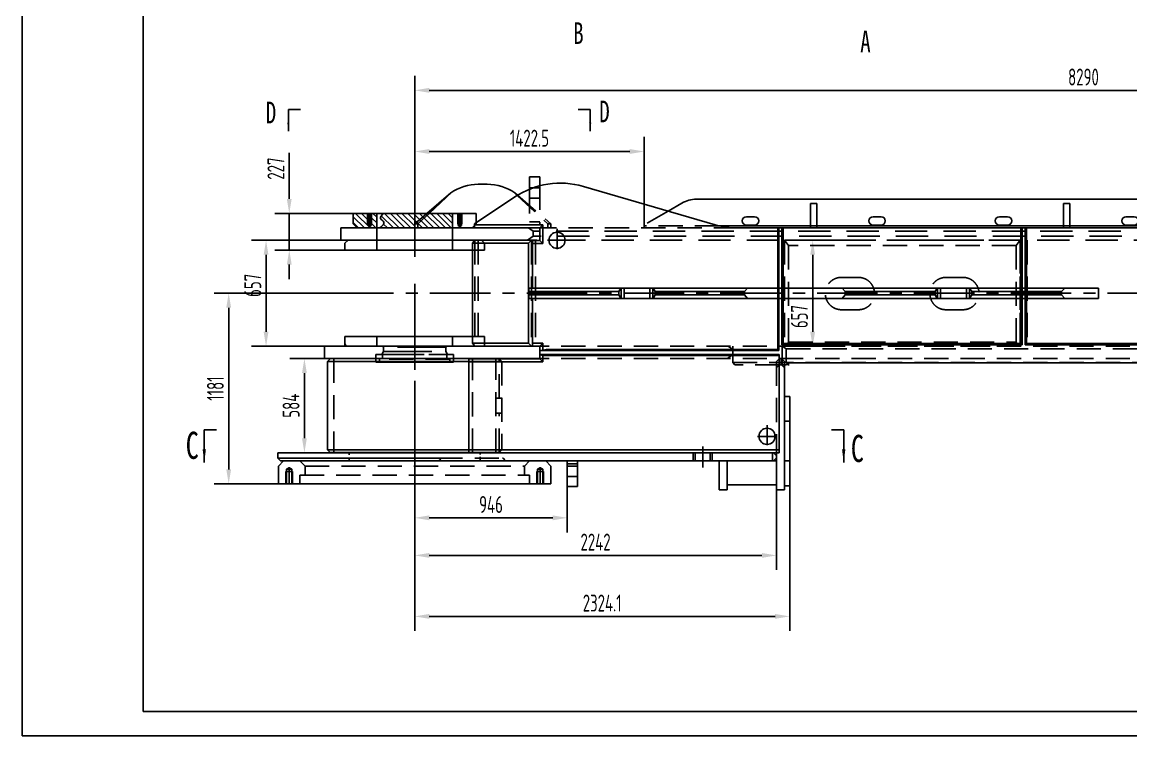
# Model space of a CAD drawing. Header units: millimetres. Extents: x -409 to 12191, y 126 to 9211.
# Drawn here: x -409 to 6462, y 301 to 4723 of the extents above; entities that cross this region are included whole.
import ezdxf

# ---------------------------------------------------------------- set-up
doc = ezdxf.new("R2010")
doc.units = ezdxf.units.MM
doc.header["$LTSCALE"] = 300
doc.linetypes.add('F', pattern=[0.75, 0.5, -0.25])
doc.linetypes.add('G', pattern=[2, 1.25, -0.25, 0.25, -0.25])
for name, color, linetype in [('01', 7, 'Continuous'), ('02', 1, 'Continuous'), ('04', 2, 'F'), ('05', 4, 'G'), ('08', 1, 'Continuous'), ('11', 3, 'Continuous')]:
    doc.layers.add(name, color=color, linetype=linetype)
doc.styles.get("Standard").update_dxf_attribs({"font": 'isocp', "width": 0.707, "bigfont": 'intecad.shx'})
doc.dimstyles.new('INTE', dxfattribs={"dimscale": 30, "dimtxt": 3.5, "dimasz": 3, "dimexe": 3, "dimexo": 0, "dimgap": 1, "dimtad": 1, "dimdec": 3, "dimdsep": 46, "dimtxsty": 'Standard', "dimcen": 0, "dimclrd": 1, "dimclre": 1, "dimclrt": 3, "dimaunit": 1, "dimadec": 0, "dimazin": 0, "dimtfac": 1, "dimtdec": 3, "dimtmove": 0, "dimatfit": 0, "dimfxl": 1, "dimarcsym": 0})

# ---------------------------------------------------------------- blocks, each defined once
blk = doc.blocks.new('qw34twqtwqt')
at = {"ltscale": 1.333333}
blk.add_line((-13535.6, 13787.9), (-13535.6, 13711.9), dxfattribs=at)
at = {"layer": '01'}
for p, q in [((-12379.1, 13787.9), (-13535.6, 13787.9)), ((-12374, 13711.9), (-13535.6, 13711.9))]:
    blk.add_line(p, q, dxfattribs=at)
at = {"layer": '01', "color": 7, "linetype": 'Continuous', "ltscale": 1.333333}
blk.add_line((-6108.6, 13711.9), (-11147.4, 13711.9), dxfattribs=at)
at = {"layer": '04', "color": 2, "linetype": 'F', "ltscale": 1.333333}
for p, q in [((-13313.6, 13711.9), (-13313.6, 13787.9)), ((-12843.6, 13711.9), (-12843.6, 13787.9)), ((-4820.6, 13787.9), (-12379.1, 13787.9)), ((-12344.9, 13762.9), (-12379.1, 13787.9)), ((-12344.9, 13730.9), (-12344.9, 13762.9)), ((-4795.6, 13762.9), (-12302.6, 13762.9)), ((-12374, 13711.9), (-12344.9, 13730.9)), ((-4801.6, 13730.9), (-12302.6, 13730.9))]:
    blk.add_line(p, q, dxfattribs=at)
at = {"layer": '04', "color": 2, "linetype": 'F'}
for p, q in [((-12344.9, 13762.9), (-12302.6, 13762.9)), ((-12302.6, 13730.9), (-12344.9, 13730.9)), ((-11074.9, 13711.9), (-12302.6, 13711.9))]:
    blk.add_line(p, q, dxfattribs=at)
at = {"layer": '05', "ltscale": 1.333333}
blk.add_line((-13078.6, 13645.6), (-13078.6, 13857), dxfattribs=at)
blk = doc.blocks.new('3t35w3tr23')
for p, q in [((2253.6, 6692.3), (2269.6, 6708.3)), ((3333.6, 6692.3), (2253.6, 6692.3)), ((2253.6, 6143.3), (2253.6, 6692.3)), ((3317.6, 6708.3), (2269.6, 6708.3)), ((3333.6, 6143.3), (2253.6, 6143.3)), ((2269.6, 6127.3), (2253.6, 6143.3)), ((3317.6, 6127.3), (3333.6, 6143.3))]:
    blk.add_line(p, q)
at = {"layer": '04', "color": 2, "linetype": 'F'}
for p, q in [((2291.6, 6127.3), (2291.6, 6708.3)), ((3295.6, 6708.3), (3295.6, 6127.3)), ((3317.6, 6708.3), (3317.6, 6463.8)), ((3317.6, 6708.3), (3333.6, 6692.3)), ((3333.6, 6143.3), (3333.6, 6692.3)), ((3333.6, 6463.8), (3295.6, 6463.8)), ((3333.6, 6371.8), (3295.6, 6371.8)), ((3317.6, 6371.8), (3317.6, 6127.3))]:
    blk.add_line(p, q, dxfattribs=at)
blk = doc.blocks.new('wqtwqwqrwq')
for p, q in [((-6122.4, 6358.8), (-6106.4, 6374.8)), ((-6122.4, 6358.8), (-5127.4, 6358.8)), ((-6122.4, 6358.8), (-6122.4, 6324.8)), ((-6122.4, 6324.8), (-3032.4, 6324.8)), ((-6106.4, 6374.8), (-3032.4, 6374.8)), ((-5115.4, 6374.8), (-5115.4, 6370.8)), ((-3057.4, 6374.8), (-3057.4, 6324.8)), ((-3032.4, 6374.8), (-3032.4, 6324.8))]:
    blk.add_line(p, q)
blk.add_arc((-5127.4, 6370.8), 12, 270, 0)
at = {"layer": '04', "color": 2, "linetype": 'F'}
for p, q in [((-5680.9, 6353), (-5680.9, 6374.8)), ((-5680.9, 6324.8), (-5680.9, 6337.4)), ((-4867.9, 6349.6), (-4867.9, 6374.8)), ((-4867.9, 6324.8), (-4867.9, 6336)), ((-4717.9, 6370.8), (-4717.9, 6374.8)), ((-3051.4, 6374.8), (-3032.4, 6355.8)), ((-3051.4, 6324.8), (-3032.4, 6343.8))]:
    blk.add_line(p, q, dxfattribs=at)
at = {"layer": '04'}
for p, q in [((-5127.4, 6358.8), (-4729.9, 6358.8)), ((-3548.4, 6324.8), (-3548.4, 6374.8)), ((-3535.4, 6324.8), (-3535.4, 6374.8)), ((-3443.4, 6324.8), (-3443.4, 6374.8)), ((-3430.4, 6324.8), (-3430.4, 6374.8))]:
    blk.add_line(p, q, dxfattribs=at)
at = {"layer": '04', "color": 2, "linetype": 'F'}
blk.add_arc((-4729.9, 6370.8), 12, 270, 0, dxfattribs=at)
at = {"layer": '05', "color": 4, "linetype": 'G'}
for p, q in [((-5274.4, 6442.8), (-5274.4, 6253)), ((-3489.4, 6286.4), (-3489.4, 6415))]:
    blk.add_line(p, q, dxfattribs=at)
blk = doc.blocks.new('*D32')
at = {"layer": '08', "color": 1, "lineweight": -2}
for p, q in [((1567, 3371.6), (1012.8, 3371.6)), ((1102.8, 3281.6), (1102.8, 2804.6)), ((1549.2, 2714.6), (1012.8, 2714.6))]:
    blk.add_line(p, q, dxfattribs=at)
at = {"layer": '08', "color": 1}
for points in [[(1087.8, 3281.6), (1117.8, 3281.6), (1102.8, 3371.6)], [(1087.8, 2804.6), (1117.8, 2804.6), (1102.8, 2714.6)]]:
    blk.add_solid(points, dxfattribs=at)
at = {"layer": 'Defpoints', "color": 0}
for p in [(1567, 3371.6), (1102.8, 2714.6), (1549.2, 2714.6)]:
    blk.add_point(p, dxfattribs=at)
at = {"layer": '08', "color": 3, "insert": (1020.3, 3092.2), "char_height": 105, "attachment_point": 5, "rotation": 90}
blk.add_mtext('657', dxfattribs=at)
blk = doc.blocks.new('*D33')
at = {"layer": '08', "color": 1, "lineweight": -2}
for p, q in [((1246.5, 3628.1), (1246.5, 3913.6)), ((1643, 3538.1), (1156.5, 3538.1)), ((1246.5, 3311.1), (1246.5, 3538.1)), ((1592, 3311.1), (1156.5, 3311.1)), ((1246.5, 3221.1), (1246.5, 3131.1))]:
    blk.add_line(p, q, dxfattribs=at)
at = {"layer": '08', "color": 1}
for points in [[(1231.5, 3628.1), (1261.5, 3628.1), (1246.5, 3538.1)], [(1231.5, 3221.1), (1261.5, 3221.1), (1246.5, 3311.1)]]:
    blk.add_solid(points, dxfattribs=at)
at = {"layer": 'Defpoints', "color": 0}
for p in [(1246.5, 3538.1), (1643, 3538.1), (1592, 3311.1)]:
    blk.add_point(p, dxfattribs=at)
at = {"layer": '08', "color": 3, "insert": (1164, 3815.8), "char_height": 105, "attachment_point": 5, "rotation": 90}
blk.add_mtext('227', dxfattribs=at)
blk = doc.blocks.new('*D51')
at = {"layer": '08', "color": 1, "lineweight": -2}
for p, q in [((1471, 2638.6), (1250.5, 2638.6)), ((1340.5, 2144.6), (1340.5, 2548.6)), ((1471, 2054.6), (1250.5, 2054.6))]:
    blk.add_line(p, q, dxfattribs=at)
at = {"layer": '08', "color": 1}
for points in [[(1325.5, 2548.6), (1355.5, 2548.6), (1340.5, 2638.6)], [(1325.5, 2144.6), (1355.5, 2144.6), (1340.5, 2054.6)]]:
    blk.add_solid(points, dxfattribs=at)
at = {"layer": 'Defpoints', "color": 0}
for p in [(1340.5, 2638.6), (1471, 2638.6), (1471, 2054.6)]:
    blk.add_point(p, dxfattribs=at)
at = {"layer": '08', "color": 3, "insert": (1258, 2346.6), "char_height": 105, "attachment_point": 5, "rotation": 90}
blk.add_mtext('584', dxfattribs=at)
blk = doc.blocks.new('*D52')
at = {"layer": '08', "color": 1, "lineweight": -2}
for p, q in [((1518.2, 3043.1), (781.1, 3043.1)), ((871.1, 1952.1), (871.1, 2953.1)), ((1179.5, 1862.1), (781.1, 1862.1))]:
    blk.add_line(p, q, dxfattribs=at)
at = {"layer": '08', "color": 1}
for points in [[(856.1, 2953.1), (886.1, 2953.1), (871.1, 3043.1)], [(856.1, 1952.1), (886.1, 1952.1), (871.1, 1862.1)]]:
    blk.add_solid(points, dxfattribs=at)
at = {"layer": 'Defpoints', "color": 0}
for p in [(871.1, 3043.1), (1518.2, 3043.1), (1179.5, 1862.1)]:
    blk.add_point(p, dxfattribs=at)
at = {"layer": '08', "color": 3, "insert": (788.6, 2452.6), "char_height": 105, "attachment_point": 5, "rotation": 90}
blk.add_mtext('1181', dxfattribs=at)
blk = doc.blocks.new('*D56')
at = {"layer": '02', "color": 1, "linetype": 'Continuous', "lineweight": -2}
for p, q in [((2024, 3580.1), (2024, 4390.5)), ((10314, 3475.1), (10314, 4390.5)), ((2114, 4300.5), (10224, 4300.5))]:
    blk.add_line(p, q, dxfattribs=at)
at = {"layer": '02', "color": 1, "linetype": 'Continuous'}
for points in [[(2114, 4315.5), (2114, 4285.5), (2024, 4300.5)], [(10224, 4315.5), (10224, 4285.5), (10314, 4300.5)]]:
    blk.add_solid(points, dxfattribs=at)
at = {"layer": 'Defpoints', "color": 0, "linetype": 'Continuous'}
for p in [(10314, 4300.5), (2024, 3580.1), (10314, 3475.1)]:
    blk.add_point(p, dxfattribs=at)
at = {"layer": '02', "color": 3, "linetype": 'Continuous', "insert": (6169, 4383), "char_height": 105, "attachment_point": 5}
blk.add_mtext('8290', dxfattribs=at)
blk = doc.blocks.new('erwedfrrfrf')
for p, q in [((3638.1, 6903.7), (1949.1, 6903.7)), ((1949.1, 6903.7), (1949.1, 6793.3)), ((3638.1, 6903.7), (3638.1, 6793.3)), ((1949.1, 6793.3), (1981.1, 6761.3)), ((3606.1, 6761.3), (1981.1, 6761.3)), ((3638.1, 6793.3), (3606.1, 6761.3))]:
    blk.add_line(p, q)
at = {"layer": '04', "color": 2, "linetype": 'F'}
for p, q in [((2082.3, 6903.7), (2082.3, 6850.3)), ((3504.8, 6903.7), (3504.8, 6850.3)), ((2082.3, 6850.3), (3504.8, 6850.3)), ((2114.1, 6793.3), (2114.1, 6850.3)), ((3473.1, 6793.3), (3473.1, 6850.3)), ((2114.1, 6793.3), (2082.1, 6761.3)), ((2114.1, 6793.3), (3473.1, 6793.3)), ((3473.1, 6793.3), (3505.1, 6761.3))]:
    blk.add_line(p, q, dxfattribs=at)
blk = doc.blocks.new('3333rrewer')
for p, q in [((3225.6, 6051.3), (2361.6, 6051.3)), ((2361.6, 5990.8), (2361.6, 6051.3)), ((3225.6, 5990.8), (3225.6, 6051.3)), ((2361.6, 5990.8), (3225.6, 5990.8))]:
    blk.add_line(p, q)
at = {"layer": '02'}
blk.add_line((2369.1, 6039.8), (2361.6, 6047), dxfattribs=at)
at = {"layer": '04', "color": 2, "linetype": 'F'}
for p, q in [((2558.6, 6051.3), (2558.6, 5990.8)), ((3028.6, 6051.3), (3028.6, 5990.8))]:
    blk.add_line(p, q, dxfattribs=at)
at = {"layer": '05', "color": 4, "linetype": 'G'}
blk.add_line((2793.6, 6077.8), (2793.6, 5948.7), dxfattribs=at)
blk = doc.blocks.new('w5wrwtwtwetwtwtw')
for p, q in [((2361.6, 5454.8), (3225.6, 5454.8)), ((2361.6, 5454.8), (2361.6, 5413.3)), ((3225.6, 5454.8), (3225.6, 5413.3)), ((2361.6, 5413.3), (2380.6, 5394.3)), ((3206.6, 5394.3), (2380.6, 5394.3)), ((3225.6, 5413.3), (3206.6, 5394.3))]:
    blk.add_line(p, q)
at = {"layer": '04', "color": 2, "linetype": 'F'}
for p, q in [((2558.6, 5394.3), (2558.6, 5454.8)), ((3028.6, 5394.3), (3028.6, 5454.8))]:
    blk.add_line(p, q, dxfattribs=at)
blk = doc.blocks.new('WEWETRW4T')
for p, q in [((-2706.7, 5797.4), (-7816.5, 5797.4)), ((-7596.5, 5792.9), (-7646.5, 5792.9)), ((-6812.5, 5792.9), (-6862.5, 5792.9)), ((-6028.5, 5792.9), (-6078.5, 5792.9)), ((-5244.5, 5792.9), (-5294.5, 5792.9)), ((-4460.5, 5792.9), (-4510.5, 5792.9)), ((-3676.5, 5792.9), (-3726.5, 5792.9)), ((-2892.5, 5792.9), (-2942.5, 5792.9)), ((-8131.9, 5705.6), (-8046.4, 5656.3)), ((-7596.5, 5740.9), (-7646.5, 5740.9)), ((-6812.5, 5740.9), (-6862.5, 5740.9)), ((-6028.5, 5740.9), (-6078.5, 5740.9)), ((-5244.5, 5740.9), (-5294.5, 5740.9)), ((-4460.5, 5740.9), (-4510.5, 5740.9)), ((-4460.5, 5740.9), (-4510.5, 5740.9)), ((-3676.5, 5740.9), (-3726.5, 5740.9)), ((-2892.5, 5740.9), (-2942.5, 5740.9)), ((-2253.1, 5632.4), (-7957.4, 5632.4))]:
    blk.add_line(p, q)
for centre, radius, start, end in [((-7646.5, 5766.9), 26, 90, 270), ((-7596.5, 5766.9), 26, 270, 90), ((-6862.5, 5766.9), 26, 90, 270), ((-6812.5, 5766.9), 26, 270, 90), ((-6078.5, 5766.9), 26, 90, 270), ((-6028.5, 5766.9), 26, 270, 90), ((-5294.5, 5766.9), 26, 90, 270), ((-5244.5, 5766.9), 26, 270, 90), ((-4510.5, 5766.9), 26, 90, 270), ((-4460.5, 5766.9), 26, 270, 90), ((-3726.5, 5766.9), 26, 90, 270), ((-3676.5, 5766.9), 26, 270, 90), ((-2942.5, 5766.9), 26, 90, 270), ((-2892.5, 5766.9), 26, 270, 90), ((-7957.4, 5810.4), 178, 240, 270)]:
    blk.add_arc(centre, radius, start, end)
at = {"layer": '04', "color": 2, "linetype": 'F'}
for p, q in [((-8280.5, 5810.4), (-8280.5, 5791.4)), ((-7816.5, 5797.4), (-8280.5, 5797.4)), ((-8131.9, 5705.6), (-8280.5, 5791.4)), ((-2706.7, 5797.4), (-1803.5, 5797.4)), ((-2108.5, 5792.9), (-2158.5, 5792.9)), ((-1803.5, 5791.4), (-2037.6, 5656.3)), ((-1803.5, 5810.4), (-1803.5, 5791.4)), ((-2108.5, 5740.9), (-2158.5, 5740.9)), ((-2253.1, 5632.4), (-2126.6, 5632.4))]:
    blk.add_line(p, q, dxfattribs=at)
for centre, radius, start, end in [((-2158.5, 5766.9), 26, 90, 270), ((-2108.5, 5766.9), 26, 270, 90), ((-2126.6, 5810.4), 178, 270, 300)]:
    blk.add_arc(centre, radius, start, end, dxfattribs=at)
at = {"layer": '05', "color": 4, "linetype": 'G'}
blk.add_line((-2206.2, 5766.9), (-2055.8, 5766.9), dxfattribs=at)
blk = doc.blocks.new('*D81')
at = {"layer": '08', "color": 1, "lineweight": -2}
for p, q in [((2024, 3513.8), (2024, 4011.5)), ((3446.5, 3466.6), (3446.5, 4011.5)), ((2114, 3921.5), (3356.5, 3921.5))]:
    blk.add_line(p, q, dxfattribs=at)
at = {"layer": '08', "color": 1}
for points in [[(2114, 3936.5), (2114, 3906.5), (2024, 3921.5)], [(3356.5, 3936.5), (3356.5, 3906.5), (3446.5, 3921.5)]]:
    blk.add_solid(points, dxfattribs=at)
at = {"layer": 'Defpoints', "color": 0}
for p in [(3446.5, 3921.5), (2024, 3513.8), (3446.5, 3466.6)]:
    blk.add_point(p, dxfattribs=at)
at = {"layer": '08', "color": 3, "insert": (2735.2, 4004), "char_height": 105, "attachment_point": 5}
blk.add_mtext('1422.5', dxfattribs=at)
blk = doc.blocks.new('qwqqww')
at = {"layer": '01'}
for p, q in [((7327.5, 13005.4), (3796.5, 13005.4)), ((3796.5, 13005.4), (3796.5, 12941.4)), ((4366.6, 13005.4), (4353, 12983.4)), ((4367.9, 13005.4), (4367.9, 12941.4)), ((4579.2, 13005.4), (4381.2, 13005.4)), ((4386.5, 12941.4), (4386.5, 13005.4)), ((4546.2, 12941.4), (4546.2, 13005.4)), ((4564.7, 13005.4), (4564.7, 12941.4)), ((4566, 13005.4), (4579.6, 12983.4)), ((5150.9, 13005.4), (5132.2, 12983.4)), ((5738, 13005.4), (5757.5, 12983.4)), ((6326.9, 13005.4), (6313.3, 12983.4)), ((6328.2, 13005.4), (6328.2, 12941.4)), ((6527.1, 13005.4), (6329.1, 13005.4)), ((6346.7, 12941.4), (6346.7, 13005.4)), ((6508.2, 12941.4), (6508.2, 13005.4)), ((6526.8, 13005.4), (6526.8, 12941.4)), ((6528.1, 13005.4), (6541.7, 12983.4)), ((7096.5, 12983.4), (7118.5, 13005.4)), ((7327.5, 13005.4), (7327.5, 12941.4)), ((4353, 12983.4), (3796.5, 12983.4)), ((4353, 12963.4), (3796.5, 12963.4)), ((7327.5, 12941.4), (3796.5, 12941.4)), ((4353, 12983.4), (4353, 12963.4)), ((4353, 12963.4), (4366.6, 12941.4)), ((4579.6, 12963.4), (4566, 12941.4)), ((5132.2, 12983.4), (4579.6, 12983.4)), ((4579.6, 12983.4), (4579.6, 12963.4)), ((5132.2, 12963.4), (4579.6, 12963.4)), ((5132.2, 12983.4), (5132.2, 12963.4)), ((5132.2, 12963.4), (5150.9, 12941.4)), ((5757.5, 12963.4), (5738, 12941.4)), ((6313.3, 12983.4), (5757.5, 12983.4)), ((5757.5, 12983.4), (5757.5, 12963.4)), ((6313.3, 12963.4), (5757.5, 12963.4)), ((6313.3, 12983.4), (6313.3, 12963.4)), ((6313.3, 12963.4), (6326.9, 12941.4)), ((6541.7, 12963.4), (6528.1, 12941.4)), ((7096.5, 12983.4), (6541.7, 12983.4)), ((6541.7, 12983.4), (6541.7, 12963.4)), ((7096.5, 12963.4), (6541.7, 12963.4)), ((7096.5, 12983.4), (7096.5, 12963.4)), ((7096.5, 12963.4), (7118.5, 12941.4))]:
    blk.add_line(p, q, dxfattribs=at)
blk = doc.blocks.new('3qwqww')
at = {"layer": '01', "color": 7, "linetype": 'Continuous'}
for p, q in [((3167.2, 6051.3), (3152.1, 6032.3)), ((3152.1, 6032.3), (3152.1, 5413.3)), ((3498.1, 5413.3), (3498.1, 6032.3)), ((3167.2, 5394.3), (3152.1, 5413.3)), ((3498.1, 5413.3), (3517.1, 5394.3))]:
    blk.add_line(p, q, dxfattribs=at)
at = {"layer": '04', "color": 2, "linetype": 'F'}
for p, q in [((3167.2, 5394.3), (3167.2, 6051.3)), ((3187.9, 5394.3), (3187.9, 6051.3))]:
    blk.add_line(p, q, dxfattribs=at)
at = {"layer": '04'}
for p, q in [((3517.1, 5394.3), (3517.1, 6051.3)), ((3543.1, 5394.3), (3543.1, 6051.3))]:
    blk.add_line(p, q, dxfattribs=at)
blk = doc.blocks.new('eewwertwtwwe')
for p, q in [((2412.6, 5293.3), (2437.6, 5318.3)), ((2412.6, 5227.8), (2412.6, 5293.3)), ((3149.6, 5318.3), (2437.6, 5318.3)), ((3174.6, 5293.3), (3149.6, 5318.3)), ((3174.6, 5227.8), (3174.6, 5293.3)), ((2412.6, 5227.8), (3174.6, 5227.8))]:
    blk.add_line(p, q)
at = {"layer": '01', "color": 7, "linetype": 'Continuous'}
blk.add_line((2558.6, 5318.3), (2558.6, 5227.8), dxfattribs=at)
at = {"layer": '04', "color": 2, "linetype": 'F'}
for p, q in [((2793.6, 5293.3), (2793.6, 5318.3)), ((2812.7, 5293.3), (2793.6, 5293.3)), ((2812.7, 5293.3), (2812.7, 5318.3)), ((3028.6, 5318.3), (3028.6, 5227.8))]:
    blk.add_line(p, q, dxfattribs=at)
blk = doc.blocks.new('e3eeeww')
for p, q in [((988.1, 818.7), (1065.9, 818.7)), ((988.1, 818.7), (988.1, 754.7)), ((988.1, 754.7), (1044.6, 754.7))]:
    blk.add_line(p, q)
at = {"layer": '04', "color": 2, "linetype": 'F'}
for p, q in [((1058.1, 754.7), (1058.1, 818.7)), ((1065.9, 818.7), (1287.1, 818.7)), ((1122.1, 754.7), (1122.1, 818.7)), ((1268.1, 754.7), (1268.1, 818.7)), ((1044.6, 754.7), (1287.1, 754.7))]:
    blk.add_line(p, q, dxfattribs=at)
blk = doc.blocks.new('*D145')
at = {"layer": '08', "color": 1, "lineweight": -2}
for p, q in [((2024, 1862.2), (2024, 1328.8)), ((4266, 1825.6), (4266, 1328.8)), ((4176, 1418.8), (2114, 1418.8))]:
    blk.add_line(p, q, dxfattribs=at)
at = {"layer": '08', "color": 1}
for points in [[(2114, 1433.8), (2114, 1403.8), (2024, 1418.8)], [(4176, 1433.8), (4176, 1403.8), (4266, 1418.8)]]:
    blk.add_solid(points, dxfattribs=at)
at = {"layer": 'Defpoints', "color": 0}
for p in [(2024, 1862.2), (4266, 1825.6), (2024, 1418.8)]:
    blk.add_point(p, dxfattribs=at)
at = {"layer": '08', "color": 3, "insert": (3145, 1501.3), "char_height": 105, "attachment_point": 5}
blk.add_mtext('2242', dxfattribs=at)
blk = doc.blocks.new('erw')
for p, q in [((4244.5, 6886.6), (4403.5, 6886.6)), ((4244.5, 6886.6), (4244.5, 6822.6)), ((4263.5, 6822.6), (4263.5, 6886.6)), ((4403.5, 6886.6), (4403.5, 6822.6)), ((4244.5, 6822.6), (4403.5, 6822.6))]:
    blk.add_line(p, q)
at = {"layer": '04', "color": 2, "linetype": 'F'}
for p, q in [((4276.5, 6822.6), (4276.5, 6886.6)), ((4340.5, 6822.6), (4340.5, 6886.6))]:
    blk.add_line(p, q, dxfattribs=at)
blk = doc.blocks.new('*D147')
at = {"layer": '08', "color": 1, "lineweight": -2}
for p, q in [((2024, 1862.2), (2024, 1561.7)), ((2970, 1845.6), (2970, 1561.7)), ((2114, 1651.7), (2880, 1651.7))]:
    blk.add_line(p, q, dxfattribs=at)
at = {"layer": '08', "color": 1}
for points in [[(2114, 1666.7), (2114, 1636.7), (2024, 1651.7)], [(2880, 1666.7), (2880, 1636.7), (2970, 1651.7)]]:
    blk.add_solid(points, dxfattribs=at)
at = {"layer": 'Defpoints', "color": 0}
for p in [(2024, 1862.2), (2970, 1845.6), (2970, 1651.7)]:
    blk.add_point(p, dxfattribs=at)
at = {"layer": '08', "color": 3, "insert": (2497, 1734.2), "char_height": 105, "attachment_point": 5}
blk.add_mtext('946', dxfattribs=at)
blk = doc.blocks.new('A$C458C32FF')
for p, q in [((0, 1651), (372.5, 1651)), ((0, 0), (0, 1651)), ((436.5, 1651), (724, 1651)), ((716.1, 1643.1), (724, 1651)), ((724, 1651), (724, 0)), ((0, 1643.1), (372.5, 1643.1)), ((436.5, 1643.1), (716.1, 1643.1)), ((716.1, 1643.1), (716.1, 7.9)), ((0, 7.9), (372.5, 7.9)), ((436.5, 7.9), (716.1, 7.9)), ((716.1, 7.9), (724, 0)), ((372.5, 0), (0, 0)), ((724, 0), (436.5, 0))]:
    blk.add_line(p, q)
at = {"layer": '04', "color": 2, "linetype": 'F'}
for p, q in [((372.5, 1651), (436.5, 1651)), ((436.5, 1643.1), (372.5, 1643.1)), ((436.5, 7.9), (372.5, 7.9)), ((436.5, 0), (372.5, 0))]:
    blk.add_line(p, q, dxfattribs=at)
blk = doc.blocks.new('*D190')
at = {"layer": '08', "color": 1, "lineweight": -2}
for p, q in [((2024, 1936.6), (2024, 950.9)), ((4348.1, 1850.6), (4348.1, 950.9)), ((2114, 1040.9), (4258.1, 1040.9))]:
    blk.add_line(p, q, dxfattribs=at)
at = {"layer": '08', "color": 1}
for points in [[(2114, 1055.9), (2114, 1025.9), (2024, 1040.9)], [(4258.1, 1055.9), (4258.1, 1025.9), (4348.1, 1040.9)]]:
    blk.add_solid(points, dxfattribs=at)
at = {"layer": 'Defpoints', "color": 0}
for p in [(2024, 1936.6), (4348.1, 1850.6), (4348.1, 1040.9)]:
    blk.add_point(p, dxfattribs=at)
at = {"layer": '08', "color": 3, "insert": (3186, 1123.4), "char_height": 105, "attachment_point": 5}
blk.add_mtext('2324.1', dxfattribs=at)
blk = doc.blocks.new('wqwewwrewwrewer')
for p, q in [((5105.5, 3515.2), (5105.5, 3219.7)), ((5105.5, 3515.2), (5151.5, 3515.2)), ((6632.5, 3542.2), (5151.5, 3542.2)), ((5151.5, 3515.2), (5151.5, 3542.2)), ((5151.5, 3515.2), (5170.5, 3496.2)), ((5170.5, 3496.2), (5170.5, 3542.2)), ((5191.5, 3535.5), (5170.5, 3542.2)), ((6625.8, 3535.5), (5191.5, 3535.5)), ((6625.8, 3535.5), (6632.5, 3542.2)), ((6625.8, 3219.7), (6625.8, 3535.5)), ((6632.5, 3542.2), (6632.5, 3219.7)), ((5170.5, 3496.2), (5105.5, 3496.2)), ((5105.5, 3155.7), (5105.5, 2861.2)), ((6625.8, 2783.2), (6625.8, 3155.7)), ((6632.5, 3155.7), (6632.5, 2783.2)), ((5105.5, 2880.2), (5170.5, 2880.2)), ((5105.5, 2861.2), (5151.5, 2861.2)), ((5151.5, 2861.2), (5170.5, 2880.2)), ((5151.5, 2861.2), (5151.5, 2783.2)), ((5170.5, 2880.2), (5170.5, 2764.2)), ((5151.5, 2783.2), (4746.5, 2783.2)), ((4746.5, 2758.2), (4746.5, 2783.2)), ((5170.5, 2764.2), (4746.5, 2764.2)), ((4746.5, 2758.2), (4996.4, 2591)), ((5151.5, 2783.2), (5170.5, 2764.2)), ((5420.9, 2525.4), (6237.2, 2763)), ((6632.5, 2783.2), (6379.2, 2783.2))]:
    blk.add_line(p, q)
for centre, start, end in [((6379.2, 2275.2), 90, 106.2238), ((5278.9, 3013.2), 236.21383, 286.2238)]:
    blk.add_arc(centre, 508, start, end)
at = {"layer": '02', "color": 1, "linetype": 'Continuous'}
for p, q in [((6379.2, 2783.2), (6306.5, 2783.2)), ((6306.5, 2783.2), (6356.8, 2783.2))]:
    blk.add_line(p, q, dxfattribs=at)
at = {"layer": '04', "color": 2, "linetype": 'F'}
for p, q in [((6625.8, 3219.7), (6625.8, 3155.7)), ((6632.5, 3219.7), (6632.5, 3155.7))]:
    blk.add_line(p, q, dxfattribs=at)
blk = doc.blocks.new('*D194')
at = {"layer": '08', "color": 1, "lineweight": -2}
for p, q in [((4679.3, 3371.6), (4400.6, 3371.6)), ((4490.6, 2804.6), (4490.6, 3281.6)), ((4679.3, 2714.6), (4400.6, 2714.6))]:
    blk.add_line(p, q, dxfattribs=at)
at = {"layer": '08', "color": 1}
for points in [[(4475.6, 3281.6), (4505.6, 3281.6), (4490.6, 3371.6)], [(4475.6, 2804.6), (4505.6, 2804.6), (4490.6, 2714.6)]]:
    blk.add_solid(points, dxfattribs=at)
at = {"layer": 'Defpoints', "color": 0}
for p in [(4490.6, 3371.6), (4679.3, 3371.6), (4679.3, 2714.6)]:
    blk.add_point(p, dxfattribs=at)
at = {"layer": '08', "color": 3, "insert": (4408.1, 2898.8), "char_height": 105, "attachment_point": 5, "rotation": 90}
blk.add_mtext('657', dxfattribs=at)
blk = doc.blocks.new('w4w43w')
at = {"layer": '04', "color": 2, "linetype": 'F'}
for p, q in [((-4702.7, 4915.4), (-4702.7, 6375.4)), ((-4702.7, 6375.4), (-4045.7, 6375.4)), ((-4670.7, 6350.4), (-4702.7, 6375.4)), ((-4670.7, 4940.4), (-4670.7, 6350.4)), ((-4670.7, 6350.4), (-4070.7, 6350.4)), ((-4070.7, 6350.4), (-4045.7, 6375.4)), ((-4070.7, 6350.4), (-4070.7, 4940.4)), ((-4045.7, 6375.4), (-4045.7, 4915.4)), ((-4472.7, 5919.4), (-4472.7, 6020.4)), ((-4272.2, 6020.4), (-4272.2, 5919.4)), ((-4472.7, 5271.4), (-4472.7, 5372.4)), ((-4272.2, 5372.4), (-4272.2, 5271.4)), ((-4670.7, 4940.4), (-4702.7, 4915.4)), ((-4045.7, 4915.4), (-4702.7, 4915.4)), ((-4070.7, 4940.4), (-4670.7, 4940.4)), ((-4070.7, 4940.4), (-4045.7, 4915.4))]:
    blk.add_line(p, q, dxfattribs=at)
for centre, start, end in [((-4372.4, 6022.2), 359.0085, 180.9915), ((-4372.4, 5917.7), 179.0085, 0.9915), ((-4372.4, 5374.2), 359.0085, 180.9915), ((-4372.4, 5269.7), 179.0085, 0.9915)]:
    blk.add_arc(centre, 100.3, start, end, dxfattribs=at)
blk = doc.blocks.new('wwewwe')
at = {"layer": '05'}
blk.add_blockref('w4w43w', (0, 0), dxfattribs=at)
blk = doc.blocks.new('EEEETWWETWEWERT')
for p, q in [((6598, 2765.1), (8087, 2765.1)), ((6605.9, 2757.2), (6598, 2765.1)), ((6598, 2477.6), (6598, 2765.1)), ((6605.9, 2757.2), (8079, 2757.2)), ((6605.9, 2477.6), (6605.9, 2757.2)), ((8079, 2757.2), (8087, 2765.1)), ((8079, 2477.6), (8079, 2757.2)), ((8087, 2765.1), (8087, 2477.6)), ((6598, 2041.1), (6598, 2413.6)), ((6605.9, 2041.1), (6605.9, 2413.6)), ((8079, 2041.1), (8079, 2413.6)), ((8087, 2413.6), (8087, 2041.1)), ((8087, 2041.1), (6598, 2041.1))]:
    blk.add_line(p, q)
at = {"layer": '04', "color": 2, "linetype": 'F'}
for p, q in [((6598, 2477.6), (6598, 2413.6)), ((6605.9, 2413.6), (6605.9, 2477.6)), ((8079, 2479), (8079, 2413.6)), ((8087, 2477.6), (8087, 2413.6))]:
    blk.add_line(p, q, dxfattribs=at)
blk = doc.blocks.new('2WQ3322332332')
at = {"layer": '01'}
for p, q in [((4597.1, 16583.5), (2673.1, 16583.5)), ((2673.1, 16583.5), (2673.1, 16000.5)), ((4597.1, 16564.5), (2673.1, 16564.5)), ((4597.1, 16583.5), (4597.1, 15973.5)), ((2673.1, 16019.5), (3131.6, 16019.5)), ((3112.6, 16000.5), (3131.6, 16019.5)), ((3131.6, 16019.5), (3131.6, 15980.1)), ((2673.1, 16000.5), (3112.6, 16000.5)), ((3112.6, 16000.5), (3112.6, 15973.5)), ((3112.6, 16000.5), (3112.6, 15973.5)), ((3131.6, 15980.1), (3112.6, 15973.5)), ((4597.1, 15973.5), (3112.6, 15973.5)), ((4597.1, 15980.1), (3131.6, 15980.1))]:
    blk.add_line(p, q, dxfattribs=at)
at = {"layer": '04', "color": 2, "linetype": 'F'}
blk.add_line((2695.1, 16583.5), (2695.1, 16000.5), dxfattribs=at)
blk = doc.blocks.new('weweerww')
for p, q in [((5741.6, 6846.6), (5970.6, 6846.6)), ((5970.6, 6796.6), (5970.6, 6846.6)), ((5196.6, 6796.6), (5970.6, 6796.6))]:
    blk.add_line(p, q)
at = {"layer": '01', "color": 7, "linetype": 'Continuous'}
blk.add_line((5195.6, 6815.6), (5214.6, 6796.6), dxfattribs=at)
at = {"layer": '04', "color": 2, "linetype": 'F'}
for p, q in [((5157.6, 6827.6), (5176.6, 6846.6)), ((5157.6, 6815.6), (5157.6, 6827.6)), ((5157.6, 6827.6), (5195.6, 6827.6)), ((5176.6, 6796.6), (5157.6, 6815.6)), ((5157.6, 6815.6), (5195.6, 6815.6)), ((5176.6, 6846.6), (5741.6, 6846.6)), ((5195.6, 6827.6), (5196.6, 6828.6)), ((5195.6, 6827.6), (5195.6, 6815.6)), ((5196.6, 6828.6), (5214.6, 6846.6))]:
    blk.add_line(p, q, dxfattribs=at)
at = {"layer": '04'}
blk.add_line((5176.6, 6796.6), (5196.6, 6796.6), dxfattribs=at)
blk = doc.blocks.new('wqwwwwerrtrrrr')
blk.add_line((2393.6, -3043.9), (2393.6, -3119.9))
at = {"layer": '01', "color": 7, "linetype": 'Continuous'}
for p, q in [((3728.1, -3043.9), (2393.6, -3043.9)), ((3728.6, -3119.9), (2393.6, -3119.9))]:
    blk.add_line(p, q, dxfattribs=at)
at = {"layer": '04', "color": 2, "linetype": 'F'}
for p, q in [((11210.6, -3043.9), (3728.1, -3043.9)), ((4924.6, -3068.9), (4890.4, -3043.9)), ((11210.6, -3119.9), (3728.6, -3119.9)), ((4895.5, -3119.9), (4924.6, -3100.9))]:
    blk.add_line(p, q, dxfattribs=at)
at = {"layer": '04'}
blk.add_line((4924.6, -3068.9), (4924.6, -3100.6), dxfattribs=at)
at = {"layer": '05', "color": 4, "linetype": 'G'}
blk.add_line((2952.6, -3186.1), (2952.6, -2974.8), dxfattribs=at)
blk = doc.blocks.new('e')
at = {"layer": '01', "color": 7, "linetype": 'Continuous'}
for p, q in [((4624.2, -1866.2), (4669.3, -1866.2)), ((9321.2, -1866.2), (10609.2, -1866.2))]:
    blk.add_line(p, q, dxfattribs=at)
at = {"layer": '04', "color": 2, "linetype": 'F'}
for p, q in [((4336.2, -1879.2), (4349.2, -1866.2)), ((4336.2, -1879.2), (10622.2, -1879.2)), ((4336.2, -1980.2), (4336.2, -1879.2)), ((10609.2, -1866.2), (10654.2, -1911.2)), ((10654.2, -1935.2), (10654.2, -1911.2)), ((4667.1, -1963.9), (9300.2, -1963.9)), ((9581.3, -1980.2), (10609.2, -1980.2)), ((10654.2, -1935.2), (10609.2, -1980.2))]:
    blk.add_line(p, q, dxfattribs=at)
at = {"layer": '04'}
for p, q in [((4624, -1866.1), (4349.2, -1866.2)), ((4641.2, -1980.2), (4641.2, -1866.2)), ((4667.1, -1963.9), (4667.1, -1879.2)), ((9300.2, -1963.9), (9300.2, -1879.2)), ((9308.2, -1980.2), (9308.2, -1876.9)), ((4641.2, -1980.2), (4667.1, -1963.9)), ((9300.2, -1963.9), (9308.2, -1980.2))]:
    blk.add_line(p, q, dxfattribs=at)
blk = doc.blocks.new('erererre')
at = {"layer": '04', "color": 2, "linetype": 'F', "ltscale": 2}
for p, q in [((11915.3, 4410.5), (11433.3, 4410.5)), ((11481.4, 4429.5), (11470.4, 4410.5)), ((11477.7, 4461.1), (11481.4, 4454.7)), ((11481.4, 4454.7), (11867.2, 4454.7)), ((11481.4, 4454.7), (11481.4, 4429.5)), ((11867.2, 4429.5), (11481.4, 4429.5)), ((11870.9, 4461.1), (11867.2, 4454.7)), ((11867.2, 4454.7), (11867.2, 4429.5)), ((11867.2, 4454.7), (11867.2, 4429.5)), ((11867.2, 4429.5), (11878.2, 4410.5))]:
    blk.add_line(p, q, dxfattribs=at)
at = {"layer": '04', "color": 2, "linetype": 'F'}
for p, q in [((11433.3, 4407.5), (11436.3, 4410.5)), ((11433.3, 4385.1), (11433.3, 4410.5)), ((11433.3, 4362), (11433.3, 4407.5)), ((11436.3, 4410.5), (11912.3, 4410.5)), ((11474.3, 4410.5), (11474.3, 4381)), ((11874.3, 4410.5), (11874.3, 4381)), ((11912.3, 4410.5), (11915.3, 4407.5)), ((11915.3, 4385.1), (11915.3, 4410.5)), ((11915.3, 4407.5), (11915.3, 4362)), ((11433.3, 4362), (11915.3, 4362)), ((11456.8, 4363.5), (11455.9, 4362)), ((11456.8, 4363.5), (11456.8, 4380.2)), ((11891.8, 4363.5), (11456.8, 4363.5)), ((11457.6, 4381), (11891, 4381)), ((11891.8, 4363.5), (11891.8, 4380.2)), ((11891.8, 4363.5), (11892.7, 4362))]:
    blk.add_line(p, q, dxfattribs=at)
for centre, start, end in [((11457.6, 4380.2), 90, 180), ((11891, 4380.2), 0, 90)]:
    blk.add_arc(centre, 0.8, start, end, dxfattribs=at)
blk = doc.blocks.new('*U274')
at = {"layer": '01'}
for points in [[(25, 292), (25, 5)], [(25, 5), (415, 5)]]:
    blk.add_lwpolyline(points, dxfattribs=at)
at = {"layer": '02'}
for points in [[(0, 297), (0, 0)], [(0, 0), (420, 0)]]:
    blk.add_lwpolyline(points, dxfattribs=at)

msp = doc.modelspace()

# ---------------------------------------------------------------- hatches: boundary and pattern name
at = {"layer": '02', "linetype": 'Continuous'}
h = msp.add_hatch(dxfattribs=at)
h.set_pattern_fill('ANSI31', color=1, scale=10, angle=180, style=0)
h.set_pattern_definition([(315, (-340.184, 5733.338), (-22.45064, -22.45064), [])])
h.paths.add_polyline_path([(1732.4753, 3474.0824), (1734.8753, 3474.0824), (1734.8753, 3463.0824), (1744.4753, 3457.5399), (1754.0753, 3463.0824), (1754.0753, 3474.0824), (1756.4753, 3474.0824), (1756.4753, 3538.0824), (1788.9753, 3538.0824), (1788.9753, 3447.5824), (1667.9753, 3447.5824), (1642.9753, 3472.5824), (1642.9753, 3538.0824), (1732.4753, 3538.0824)], flags=16)
h.paths.add_polyline_path([(1756.4753, 3538.0824), (1788.9753, 3538.0824), (1788.9753, 3447.5824), (1667.9753, 3447.5824), (1642.9753, 3472.5824), (1642.9753, 3538.0824), (1754.0753, 3538.0824), (1754.0753, 3474.0824), (1756.4753, 3474.0824)])
h = msp.add_hatch(dxfattribs=at)
h.set_pattern_fill('ANSI31', color=1, scale=8, style=0)
h.set_pattern_definition([(135, (12379.872, 0), (17.96051, 17.96051), [])])
h.paths.add_polyline_path([(1732.4753, 3538.0824), (1732.4753, 3474.0824), (1734.8753, 3474.0824), (1734.8753, 3463.0824), (1744.4753, 3457.5399), (1754.0753, 3463.0824), (1754.0753, 3474.0824), (1756.4753, 3474.0824), (1756.4753, 3538.0824), (1788.9753, 3538.0824), (1788.9753, 3447.5824), (1667.9753, 3447.5824), (1642.9753, 3472.5824), (1642.9753, 3538.0824)])
edge = h.paths.add_edge_path()
edge.add_line((1828.7458, 3538.0824), (2258.9753, 3538.0824))
edge.add_line((2258.9753, 3538.0824), (2258.9753, 3447.5824))
edge.add_line((2258.9753, 3447.5824), (2043.157, 3447.5824))
edge.add_line((2043.157, 3447.5824), (2043.157, 3472.5824))
edge.add_line((2043.157, 3472.5824), (2023.9753, 3472.5824))
edge.add_line((2023.9753, 3472.5824), (2023.9753, 3447.5824))
edge.add_line((2023.9753, 3447.5824), (1808.6271, 3447.5824))
edge.add_spline(control_points=[(1808.6271, 3447.5824), (1823.2002, 3460.2466), (1847.9121, 3481.7214), (1800.0628, 3506.595), (1818.6906, 3527.0441), (1828.7458, 3538.0824)], knot_values=[0, 0, 0, 0, 43.510108787, 73.780523406, 109.285916336, 109.285916336, 109.285916336, 109.285916336], degree=3, periodic=0)

# ---------------------------------------------------------------- linework, layer by layer
for p, q in [((2473.9234, 3718.072), (2418.2826, 3718.072)), ((2247.8323, 3665.9983), (2099.7841, 3538.0824)), ((2644.3737, 3665.9983), (2662.008, 3650.762)), ((2646.9753, 2638.5824), (1499.9753, 2638.5824)), ((3910.9753, 1825.5824), (3910.9753, 2004.5824)), ((3960.9753, 2004.5824), (3960.9753, 1852.5824)), ((3960.9753, 2004.5824), (3960.9753, 1826.5824)), ((3960.9753, 1855.5824), (4265.9753, 1855.5824)), ((3960.9753, 1829.5824), (3960.9753, 1825.5824))]:
    msp.add_line(p, q)
for centre, start, end in [((2418.2826, 3413.072), 90, 123.97654404), ((2473.9234, 3413.072), 56.02345596, 90)]:
    msp.add_arc(centre, 305, start, end)
at = {"layer": '01'}
for p, q in [((1316.0872, 4181.8734), (1241.0872, 4181.8734)), ((3111.8454, 4181.8734), (3036.8454, 4181.8734)), ((2255.3946, 3670.9335), (2113.2427, 3538.0824)), ((2636.8114, 3670.9335), (2659.8305, 3649.4205)), ((4280.9753, 3447.5824), (4299.9753, 3447.5824)), ((2382.4753, 3352.5824), (2728.4753, 3352.5824)), ((2382.4753, 2733.5824), (2728.4753, 2733.5824)), ((2799.9753, 2688.5824), (2799.9753, 2664.5824)), ((4332.415, 2606.2824), (4329.1241, 2600.5824)), ((4348.0753, 2403.5824), (4315.9753, 2403.5824)), ((4348.0753, 2251.5824), (4348.0753, 2403.5824)), ((4348.0753, 2251.5824), (4315.9753, 2251.5824)), ((719.8096, 2196.5913), (794.8096, 2196.5913)), ((4607.978, 2196.5913), (4682.978, 2196.5913)), ((4348.0753, 2004.5824), (4315.9753, 2004.5824)), ((4348.0753, 1850.5824), (4348.0753, 2004.5824)), ((3910.9753, 1825.5824), (3960.9753, 1825.5824)), ((4348.0753, 1850.5824), (4315.9753, 1850.5824)), ((4315.9753, 1850.5824), (4348.0753, 1850.5824))]:
    msp.add_line(p, q, dxfattribs=at)
at = {"layer": '01', "color": 7, "linetype": 'Continuous'}
for p, q in [((1734.8753, 3538.0824), (1734.8753, 3463.0824)), ((1754.0753, 3538.0824), (1754.0753, 3463.0824)), ((1756.4753, 3474.0824), (1732.4753, 3474.0824)), ((1754.0753, 3463.0824), (1734.8753, 3463.0824)), ((1734.8753, 3463.0824), (1744.4753, 3457.5399)), ((1754.0753, 3463.0824), (1744.4753, 3457.5399)), ((2728.4753, 2733.5824), (2747.4753, 2714.5824)), ((4341.0753, 2611.2824), (8969.0753, 2611.2824))]:
    msp.add_line(p, q, dxfattribs=at)
at = {"layer": '01'}
for centre in [(2906.4753, 3371.5824), (4207.9753, 2156.5824)]:
    msp.add_circle(centre, 50, dxfattribs=at)
msp.add_arc((4341.0753, 2601.2824), 10, 90, 150, dxfattribs=at)
at = {"layer": '02'}
for p, q in [((1241.0872, 4181.8734), (1241.0872, 4046.8734)), ((3111.8454, 4181.8734), (3111.8454, 4046.8734)), ((719.8096, 2196.5913), (719.8096, 1994.0913)), ((4682.978, 2196.5913), (4682.978, 1994.0913))]:
    msp.add_line(p, q, dxfattribs=at)
at = {"layer": '02', "color": 1, "linetype": 'Continuous'}
for p, q in [((1734.8753, 3538.0824), (1731.86, 3538.0824)), ((1732.4753, 3538.0824), (1732.4753, 3474.0824)), ((1756.4753, 3538.0824), (1756.4753, 3474.0824))]:
    msp.add_line(p, q, dxfattribs=at)
at = {"layer": '02'}
for points in [[(1241.0872, 4046.8734, 0, 13.5, 0), (1241.0872, 4100.8734, 0, 0, 0)], [(3111.8454, 4046.8734, 0, 13.5, 0), (3111.8454, 4100.8734, 0, 0, 0)], [(719.8096, 1994.0913, 0, 20.25, 0), (719.8096, 2075.0913, 0, 0, 0)], [(4682.978, 1994.0913, 0, 20.25, 0), (4682.978, 2075.0913, 0, 0, 0)]]:
    msp.add_lwpolyline(points, format="xyseb", dxfattribs=at)
at = {"layer": '02', "color": 1, "linetype": 'Continuous'}
msp.add_spline([(1808.6271, 3447.5824), (1832.518, 3483.9466), (1812.3994, 3506.5638), (1828.7458, 3538.0824)], degree=3, dxfattribs=at)
at = {"layer": '04'}
for p, q in [((2659.8305, 3649.4205), (2849.049, 3472.5824)), ((2662.008, 3650.762), (2868.2307, 3472.5824)), ((2388.2824, 2714.5824), (2353.3324, 2714.5824)), ((2747.4753, 2714.5824), (2708.7819, 2714.5824))]:
    msp.add_line(p, q, dxfattribs=at)
at = {"layer": '04', "color": 2, "linetype": 'F'}
for p, q in [((4477.9753, 3599.5824), (4477.9753, 3447.5824)), ((4515.9753, 3599.5824), (4477.9753, 3599.5824)), ((4515.9753, 3599.5824), (4515.9753, 3447.5824)), ((6083.9753, 3599.5824), (6045.9753, 3599.5824)), ((6045.9753, 3599.5824), (6045.9753, 3447.5824)), ((6083.9753, 3599.5824), (6083.9753, 3447.5824)), ((2099.7841, 3538.0824), (2023.9753, 3472.5824)), ((2113.2427, 3538.0824), (2043.157, 3472.5824)), ((2291.4753, 3538.0824), (2291.4753, 3474.0824)), ((2293.8753, 3538.0824), (2293.8753, 3463.0824)), ((2313.0753, 3538.0824), (2313.0753, 3463.0824)), ((2315.4753, 3538.0824), (2315.4753, 3474.0824)), ((2291.4753, 3474.0824), (2315.4753, 3474.0824)), ((2293.8753, 3463.0824), (2303.4753, 3457.5399)), ((2293.8753, 3463.0824), (2313.0753, 3463.0824)), ((2313.0753, 3463.0824), (2303.4753, 3457.5399)), ((2849.049, 3472.5824), (2868.2307, 3472.5824)), ((2849.049, 3472.5824), (2849.049, 3447.5824)), ((2868.2307, 3472.5824), (2868.2307, 3447.5824)), ((5775.9753, 3371.5824), (5775.9753, 2714.5824)), ((5820.9753, 3371.5824), (5820.9753, 2714.5824)), ((1224.9753, 1862.1824), (1224.9753, 1938.1824)), ((1224.9753, 1938.1824), (1266.9753, 1938.1824)), ((1229.1753, 1952.1824), (1245.9753, 1961.8819)), ((1229.1753, 1862.1824), (1229.1753, 1952.1824)), ((1229.1753, 1952.1824), (1262.7753, 1952.1824)), ((1262.7753, 1952.1824), (1245.9753, 1961.8819)), ((1262.7753, 1862.1824), (1262.7753, 1952.1824)), ((1266.9753, 1862.1824), (1266.9753, 1938.1824)), ((2780.9753, 1862.1824), (2780.9753, 1938.1824)), ((2822.9753, 1938.1824), (2780.9753, 1938.1824)), ((2785.1753, 1952.1824), (2801.9753, 1961.8819)), ((2785.1753, 1862.1824), (2785.1753, 1952.1824)), ((2818.7753, 1952.1824), (2785.1753, 1952.1824)), ((2818.7753, 1952.1824), (2801.9753, 1961.8819)), ((2818.7753, 1862.1824), (2818.7753, 1952.1824)), ((2822.9753, 1862.1824), (2822.9753, 1938.1824))]:
    msp.add_line(p, q, dxfattribs=at)
at = {"layer": '05', "color": 4, "linetype": 'G'}
for p, q in [((2023.9753, 3290.2907), (2023.9753, 3598.2646)), ((2023.9753, 3421.1136), (2023.9753, 3580.13)), ((2906.4753, 3441.6382), (2906.4753, 3316.1777)), ((2023.9753, 3398.0513), (2023.9753, 3269.0349)), ((2847.8112, 3371.5824), (2954.6381, 3371.5824)), ((2023.9753, 2126.4316), (2023.9753, 3101.654)), ((1518.2423, 3043.0824), (10687.9649, 3043.0824)), ((4336.8974, 2601.2824), (4345.8797, 2601.2824)), ((4341.0753, 2606.976), (4341.0753, 2596.0225)), ((4207.9753, 2226.6382), (4207.9753, 2101.1777)), ((4149.3112, 2156.5824), (4256.1381, 2156.5824))]:
    msp.add_line(p, q, dxfattribs=at)
at = {"layer": '05'}
for p, q in [((1744.4753, 3541.0824), (1744.4753, 3454.5399)), ((2303.4753, 3541.0824), (2303.4753, 3454.5399)), ((4348.0753, 2251.5824), (4348.0753, 2004.5824)), ((1245.9753, 1859.1824), (1245.9753, 1964.8819)), ((2801.9753, 1859.1824), (2801.9753, 1964.8819))]:
    msp.add_line(p, q, dxfattribs=at)

# ---------------------------------------------------------------- block references
at = {"xscale": -1}
for name, p, rotation in [('wqwewwrewwrewer', (-2351.5619, 6230.785), 180), ('e3eeeww', (3553.6534, 4753.6653), 90), ('qw34twqtwqt', (15102.5377, 17159.4352), 180), ('w5wrwtwtwetwtwtw', (-769.5912, 8765.8781), 180), ('wqwwwwerrtrrrr', (-928.5787, -405.3022), 180), ('3333rrewer', (-769.5912, 8765.8781), 180), ('3t35w3tr23', (-769.5912, 8764.3781), 180), ('2WQ3322332332', (-313.1607, 18638.0673), 180), ('wqtwqwqrwq', (7298.4149, 8379.4067), 180), ('erwedfrrfrf', (-769.5912, 8765.8781), 180)]:
    msp.add_blockref(name, p, dxfattribs=dict(at, rotation=rotation))
at = {"layer": '01', "xscale": 30, "yscale": 30, "zscale": 30}
msp.add_blockref('*U274', (-408.8242, 300.8653), dxfattribs=at)
at = {"layer": '01', "xscale": -1}
for name, p, rotation in [('WEWETRW4T', (11727.0008, 9258.0113), 180), ('A$C458C32FF', (7458.9753, 3447.5824), 90), ('qwqqww', (-1064.5077, 16016.5169), 180), ('weweerww', (11112.6225, 7796.1388), 90), ('erw', (9856.5369, 6249.0941), 90)]:
    msp.add_blockref(name, p, dxfattribs=dict(at, rotation=rotation))
at = {"layer": '01', "color": 7, "linetype": 'Continuous', "xscale": -1, "rotation": 180}
for name, p in [('eewwertwtwwe', (-769.5912, 8765.8781)), ('EEEETWWETWEWERT', (-2298.0029, 5488.7052))]:
    msp.add_blockref(name, p, dxfattribs=at)
at = {"layer": '01', "xscale": -1}
msp.add_blockref('erererre', (13698.2795, -1746.4992), dxfattribs=at)
at = {"layer": '04', "xscale": -1, "rotation": 180}
for name, p in [('3qwqww', (-769.5912, 8765.8781)), ('e', (-340.1837, 734.3376))]:
    msp.add_blockref(name, p, dxfattribs=at)
at = {"layer": '05', "xscale": -1, "rotation": 90}
msp.add_blockref('wwewwe', (10691.4198, -1331.1149), dxfattribs=at)

# ---------------------------------------------------------------- texts
at = {"layer": '11', "color": 3, "linetype": 'Continuous', "attachment_point": 3}
for s, insert, char_height, width in [('{\\f黑体|b0|i0|c134|p2;B}', (3071.2868, 4722.0541), 134.4, 77.534), ('{\\f黑体|b0|i0|c134|p2;A}', (4850.0641, 4670.1979), 134.4, 77.534), ('{\\f黑体|b0|i0|c134|p2;D}', (1165.5642, 4230.09), 134.4, 77.534), ('{\\f黑体|b0|i0|c134|p2;D}', (3232.416, 4236.824), 134.4, 77.534), ('{\\f黑体|b0|i0|c134|p2;C}', (685.7833, 2185.1194), 168, 96.917), ('{\\f黑体|b0|i0|c134|p2;C}', (4807.9659, 2165.5718), 168, 96.917)]:
    msp.add_mtext(s, dxfattribs=dict(at, insert=insert, char_height=char_height, width=width))

# ---------------------------------------------------------------- dimensions: what is measured, and where the dimension line sits
at = {"layer": '02', "color": 1, "linetype": 'Continuous'}
dim = msp.add_linear_dim(base=(10313.9753, 4300.4682), p1=(2023.9753, 3580.13), p2=(10313.9753, 3475.0824), angle=0, dimstyle='INTE', dxfattribs=at)
dim.commit()
dim.dimension.update_dxf_attribs({"geometry": '*D56', "text_midpoint": (6168.9753, 4300.4682), "dimtype": 160})
at = {"layer": '08'}
for base, p1, p2, angle, picture, middle in [((3446.4753, 3921.5332), (2023.9753, 3513.8056), (3446.4753, 3466.5824), 0, '*D81', (2735.2253, 4004.0436)), ((1246.5164, 3538.0824), (1591.9753, 3311.0824), (1642.9753, 3538.0824), 270, '*D33', (1164.0061, 3815.8365)), ((871.1485, 3043.0824), (1179.4753, 1862.0824), (1518.2423, 3043.0824), 270, '*D52', (788.6485, 2452.5824)), ((1340.4906, 2638.5824), (1470.9742, 2054.5824), (1470.9742, 2638.5824), 270, '*D51', (1257.9906, 2346.5824)), ((4348.0753, 1040.8958), (2023.9753, 1936.6486), (4348.0753, 1850.5824), 0, '*D190', (3186.0253, 1123.4062)), ((2023.9753, 1418.8072), (4265.9753, 1825.5824), (2023.9753, 1862.1824), 0, '*D145', (3144.9753, 1501.3175)), ((2969.9753, 1651.706), (2023.9753, 1862.1824), (2969.9753, 1845.6162), 0, '*D147', (2496.9753, 1734.206))]:
    dim = msp.add_linear_dim(base=base, p1=p1, p2=p2, angle=angle, dimstyle='INTE', dxfattribs=at)
    dim.commit()
    dim.dimension.update_dxf_attribs({"geometry": picture, "text_midpoint": middle})
for base, p1, p2, picture, middle in [((1102.8449, 2714.5824), (1566.9753, 3371.5824), (1549.1516, 2714.5824), '*D32', (1102.8449, 3092.2011)), ((4490.5848, 3371.5824), (4679.3064, 2714.5824), (4679.3064, 3371.5824), '*D194', (4490.5848, 2898.8185))]:
    dim = msp.add_linear_dim(base=base, p1=p1, p2=p2, angle=270, dimstyle='INTE', dxfattribs=at)
    dim.commit()
    dim.dimension.update_dxf_attribs({"geometry": picture, "text_midpoint": middle, "dimtype": 160})

doc.saveas('drawing.dxf')
